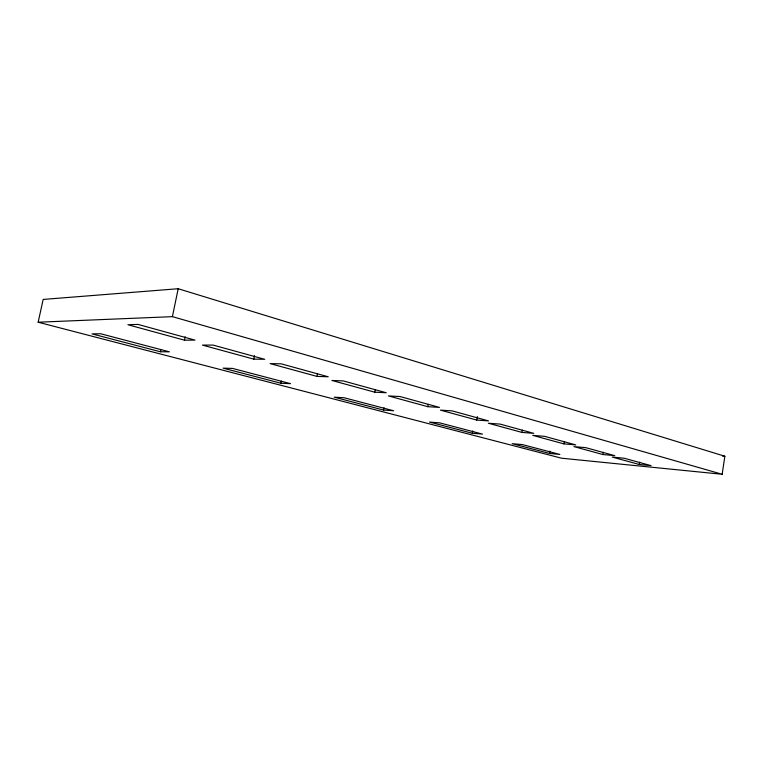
<?xml version="1.0" encoding="UTF-8"?>
<svg xmlns="http://www.w3.org/2000/svg" width="763" height="763" viewBox="0 0 763 763"><rect width="100%" height="100%" fill="white"/><g stroke="black" fill="none" stroke-linecap="round" stroke-linejoin="round"><path stroke-width="1.14" d="M722.17 474.271L724.85 456.245L178.189 288.729L43.176 299.43L38.15 322.215L561.578 458.21L722.17 474.271L172.409 316.655L38.15 322.215M639.299 464.476L612.26 457.085L624.067 458.21L651.068 465.64L639.299 464.476L639.652 462.197M602.932 454.538L573.938 446.613L585.765 447.662L614.74 455.645L602.932 454.538L603.285 452.325M563.914 443.885L532.746 435.368L544.582 436.331L575.75 444.905L563.914 443.885L564.296 441.596M549.532 453.441L512.173 443.675L522.464 444.61L559.842 454.433L549.532 453.441L549.923 451.124M521.968 432.421L488.368 423.236L500.166 424.104L533.795 433.355L521.968 432.421L522.35 430.189M472.259 433.241L482.502 434.109L439.669 422.855L429.502 422.073L472.259 433.241L472.659 430.942M476.732 420.06L488.511 420.899L452.125 410.875L440.413 410.132L476.732 420.06L477.342 416.579M427.814 406.689L439.488 407.404L399.993 396.531L388.424 395.921L427.814 406.689L428.224 404.419M374.728 392.182L386.259 392.745L343.226 380.909L331.867 380.47L374.728 392.182L375.148 389.941M383.608 410.084L393.66 410.761L344.094 397.733L334.194 397.17L383.608 410.084L384.027 407.766M316.941 376.397L328.233 376.779L281.175 363.827L270.121 363.598L316.941 376.397L317.389 374.051M280.87 383.236L290.541 383.665L232.505 368.405L223.13 368.147L280.87 383.236L281.299 381.023M253.783 359.135L264.751 359.306L213.068 345.076L202.424 345.105L253.783 359.135L254.47 355.653M184.474 340.193L194.994 340.107L137.979 324.409L127.898 324.733L184.474 340.193L185.19 336.731M160.402 351.762L169.405 351.829L100.535 333.727L92.027 333.898L160.402 351.762L160.879 349.492M172.409 316.655L178.189 288.729M722.485 456.045L724.85 456.245"/></g></svg>
